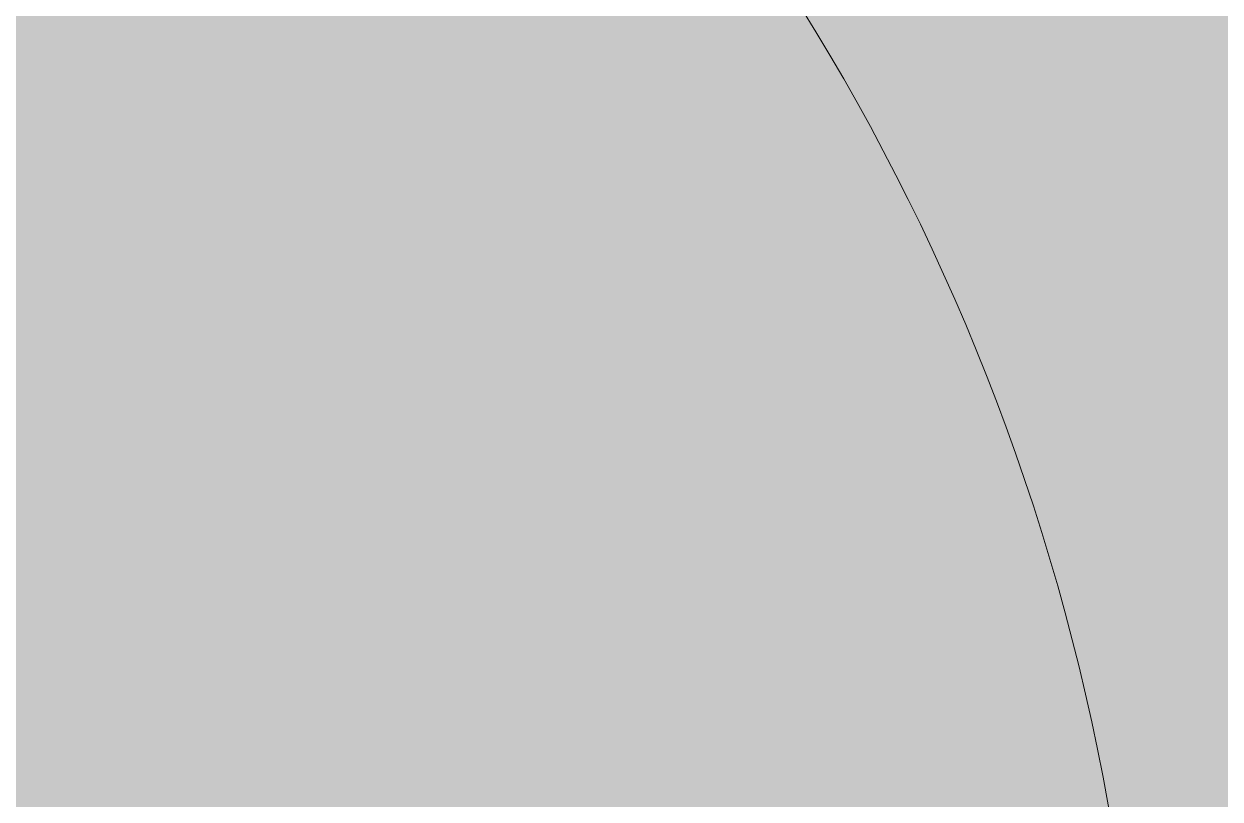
# Model space of a CAD drawing. Header units: inches. Extents: x -1551 to 2054, y 9767 to 12269.
# Drawn here: x 674.24 to 692.81, y 10020.74 to 10032.77 of the extents above; entities that cross this region are included whole.
import ezdxf

# ---------------------------------------------------------------- set-up
doc = ezdxf.new("R2010")
doc.units = ezdxf.units.IN
doc.header["$MEASUREMENT"] = 0
for name, color, linetype, lineweight in [('0-1', 7, 'Continuous', 5), ('0-2', 7, 'Continuous', 9), ('A-AREA-PATT-2', 254, 'Continuous', 9), ('A-DOOR-1', 7, 'Continuous', 9)]:
    doc.layers.add(name, color=color, linetype=linetype, lineweight=lineweight)

# ---------------------------------------------------------------- blocks, each defined once
blk = doc.blocks.new('Bayer Built Door - VISTAGRANDE FLUSH - 37-1_2__ x 81-3_4__ - 1ST FLOOR-3294966-KEY PLAN - 1ST FLOOR')
at = {"layer": 'A-DOOR-1'}
blk.add_arc((17.562, -1.156), 35.125, 180, 270, dxfattribs=at)
blk = doc.blocks.new('CTR - 1st Phase - Shell_rvt-1-KEY PLAN - 1ST FLOOR')
at = {"layer": '0-2', "rotation": 180}
blk.add_blockref('Bayer Built Door - VISTAGRANDE FLUSH - 37-1_2__ x 81-3_4__ - 1ST FLOOR-3294966-KEY PLAN - 1ST FLOOR', (-3290.724, 10013.277), dxfattribs=at)

msp = doc.modelspace()

# ---------------------------------------------------------------- hatches: boundary and pattern name
at = {"layer": 'A-AREA-PATT-2'}
h = msp.add_hatch(color=256, dxfattribs=at)
h.paths.add_polyline_path([(692.681, 10014.902), (692.806, 10014.902), (692.806, 10017.714), (791.656, 10017.714), (791.656, 10038.527), (819.531, 10038.527), (819.531, 10017.714), (823.406, 10017.714), (823.406, 10355.414), (819.343, 10355.414), (819.343, 10357.352), (818.718, 10357.352), (818.718, 10359.039), (783.968, 10359.039), (783.968, 10357.352), (783.343, 10357.352), (783.343, 10355.414), (757.681, 10355.414), (757.681, 10373.414), (630.493, 10373.414), (630.493, 10017.714), (655.306, 10017.714), (655.431, 10017.714), (656.056, 10017.714), (656.056, 10014.902), (692.056, 10014.902), (692.056, 10017.714), (692.681, 10017.714), (692.681, 10017.089)], flags=0)
h.paths.add_polyline_path([(819.343, 10319.414), (817.593, 10319.414), (817.593, 10355.414), (819.343, 10355.414), (819.343, 10345.683)], flags=0)

# ---------------------------------------------------------------- block references
at = {"layer": '0-1'}
msp.add_blockref('CTR - 1st Phase - Shell_rvt-1-KEY PLAN - 1ST FLOOR', (3964.779, 0), dxfattribs=at)

doc.saveas('drawing.dxf')
